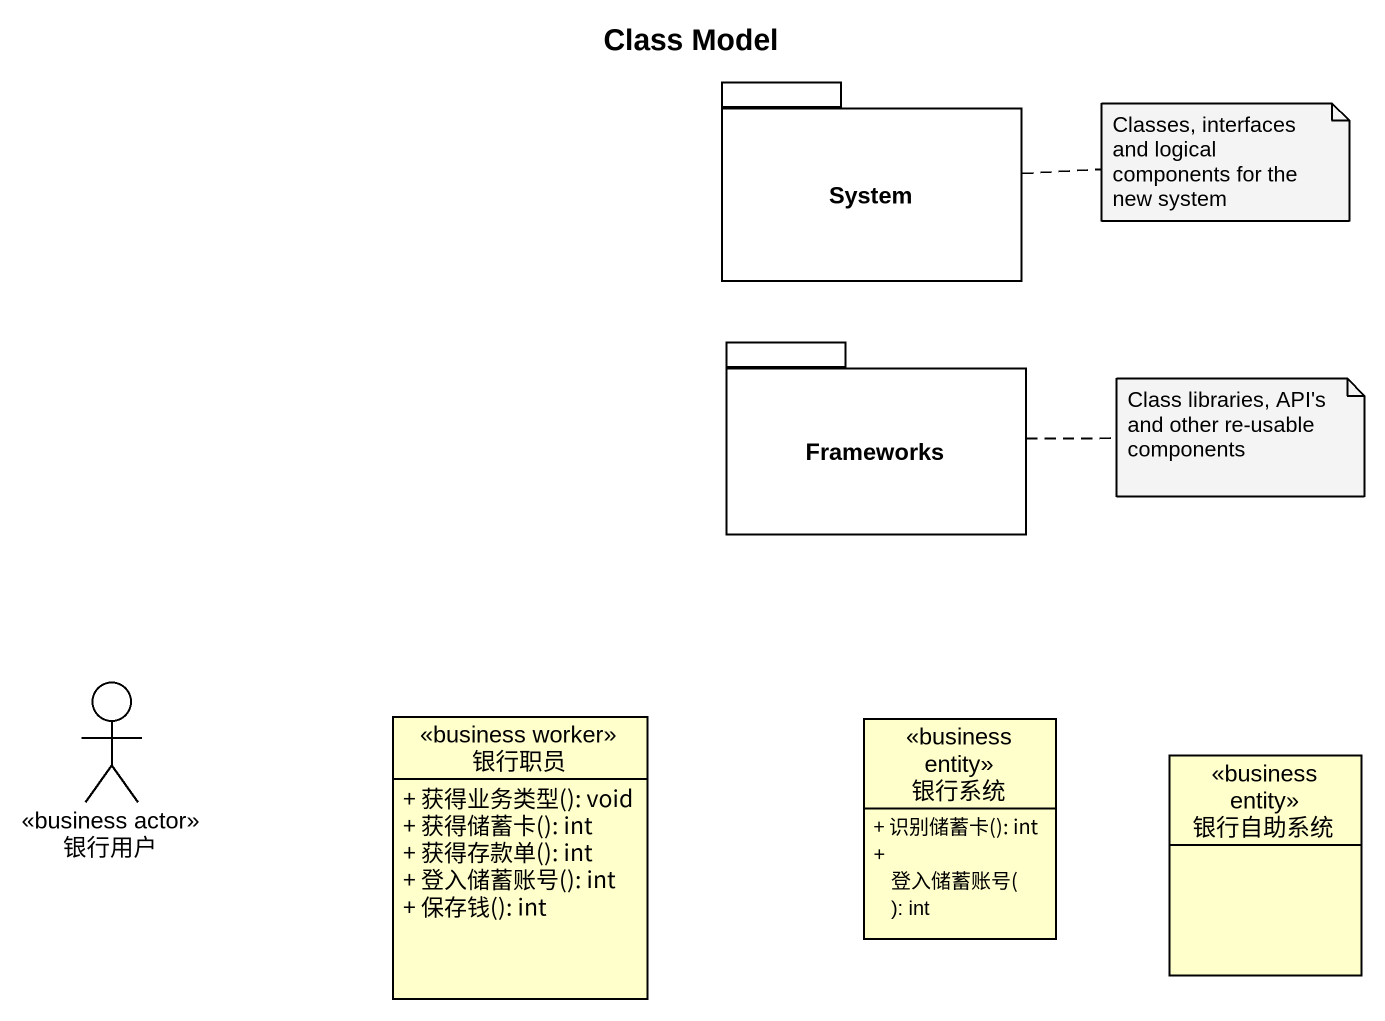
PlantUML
@startuml
title Class Model
allowmixing
hide circle
hide empty members
skinparam classAttributeIconSize 0
package System {
}
package Frameworks {
}
actor 银行用户 <<business actor>>
class 银行职员 <<business worker>> {
  + 获得业务类型(): void
  + 获得储蓄卡(): int
  + 获得存款单(): int
  + 登入储蓄账号(): int
  + 保存钱(): int
}
class 银行系统 <<business entity>> {
  + 识别储蓄卡(): int
  + 登入储蓄账号(): int
}
class 银行自助系统 <<business entity>>
note right of System : Classes, interfaces and logical components for the new system
note right of Frameworks : Class libraries, API's and other re-usable components
@enduml
